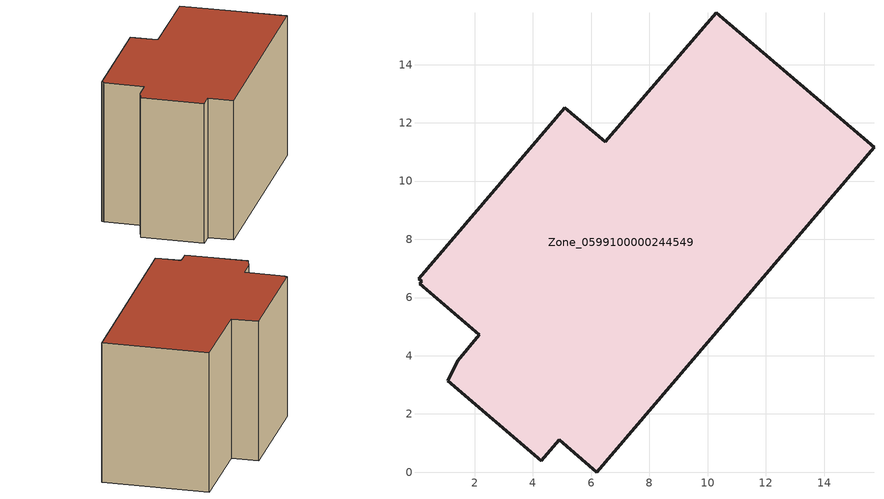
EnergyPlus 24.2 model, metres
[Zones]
Zone_0599100000244549
 floor ground (C_G): 1.41,3.83 2.15,4.72 0.11,6.47 0.18,6.56 0.07,6.65 5.09,12.52 6.49,11.36 10.3,15.78 15.72,11.16 6.2,0 4.9,1.11 4.28,0.39 1.07,3.13 z0
 wall outside (C_F): 2.15,4.72 1.41,3.83 1.07,3.13 4.28,0.39 4.9,1.11 6.2,0 15.72,11.16 10.3,15.78 6.49,11.36 5.09,12.52 0.07,6.65 0.18,6.56 0.11,6.47 2.15,4.72 z0:9.69
 roof outside (C_R): 0.11,6.47 2.15,4.72 1.41,3.83 1.07,3.13 4.28,0.39 4.9,1.11 6.2,0 15.72,11.16 10.3,15.78 6.49,11.36 5.09,12.52 0.07,6.65 0.18,6.56 z9.69
[BUILDING]
Pand.0599100000244549: North Axis=0; Terrain=City; Loads Convergence Tolerance Value=0.04; Temperature Convergence Tolerance Value=0.4; Solar Distribution=FullExterior; Maximum Number of Warmup Days=25; Minimum Number of Warmup Days=1
[Site:Location]
Rotterdam.The.Hague.AP_ZH_NLD Design_Conditions: Latitude=51.96; Longitude=4.45; Time Zone=1; Elevation=-4.5
[SITE:GROUNDTEMPERATURE:BUILDINGSURFACE]
18, 18, 18, 18, 18, 18, 18, 18, 18, 18, 18, 18
[MATERIAL] Thermal Absorptance=0.9; Solar Absorptance=0.7; Visible Absorptance=0.7
Name | Roughness | Thickness | Conductivity | Density | Specific Heat
G.TC.1946 | MediumSmooth | 0.15 | 1 | 540 | 1210
F.TC.1946 | Rough | 0.3 | 0.857143 | 1920 | 840
R.TC.1946 | MediumRough | 0.2 | 0.909091 | 1500 | 1000
[CONSTRUCTION]
C_G: G.TC.1946
C_F: F.TC.1946
C_R: R.TC.1946
[ZONE]
Zone_0599100000244549: Type=1; Multiplier=1; Ceiling Height=Autocalculate; Volume=Autocalculate; Floor Area=autocalculate; Part of Total Floor Area=Yes
[ZONEINFILTRATION:DESIGNFLOWRATE]
Infil_Zone_0599100000244549: Zone or ZoneList or Space or SpaceList=Zone_0599100000244549; Schedule=AlwaysOn; Design Flow Rate Calculation Method=Flow/Area; Flow Rate per Floor Area=0.003; Constant Term Coefficient=1; Temperature Term Coefficient=0; Velocity Term Coefficient=0; Velocity Squared Term Coefficient=0
[HVACTEMPLATE:ZONE:IDEALLOADSAIRSYSTEM]
Zone_0599100000244549: Maximum Heating Supply Air Temperature=50; Minimum Cooling Supply Air Temperature=13; Maximum Heating Supply Air Humidity Ratio=0.0156; Minimum Cooling Supply Air Humidity Ratio=0.0077; Heating Limit=NoLimit; Cooling Limit=NoLimit; Dehumidification Control Type=ConstantSensibleHeatRatio; Cooling Sensible Heat Ratio=0.7; Dehumidification Setpoint=60; Humidification Control Type=None; Humidification Setpoint=30; Outdoor Air Method=None; Outdoor Air Flow Rate per Person=0.00944; Outdoor Air Flow Rate per Zone Floor Area=0; Outdoor Air Flow Rate per Zone=0; Demand Controlled Ventilation Type=None; Outdoor Air Economizer Type=NoEconomizer; Heat Recovery Type=None; Sensible Heat Recovery Effectiveness=0.7; Latent Heat Recovery Effectiveness=0.65
[ZONECONTROL:THERMOSTAT]
ThermostatControl_Zone_0599100000244549: Zone or ZoneList=Zone_0599100000244549; Control Type Schedule=DualSetpointControlType; Control 1=Thermostat_Zone_0599100000244549; Temperature Difference Between Cutout And Setpoint=0
[THERMOSTATSETPOINT:DUALSETPOINT]
Thermostat_Zone_0599100000244549: Heating Setpoint Temperature Schedule=HeatingSetpoint_Zone_0599100000244549; Cooling Setpoint Temperature Schedule=CoolingSetpoint_Zone_0599100000244549
[SCHEDULE:COMPACT]
HeatingSetpoint_Zone_0599100000244549: Through: 12/31, For: AllDays, Until: 24:00, 21
CoolingSetpoint_Zone_0599100000244549: Through: 12/31, For: AllDays, Until: 24:00, 24
DualSetpointControlType: Through: 12/31, For: AllDays, Until: 24:00, 4
AlwaysOn: Through: 12/31, For: AllDays, Until: 24:00, 1
